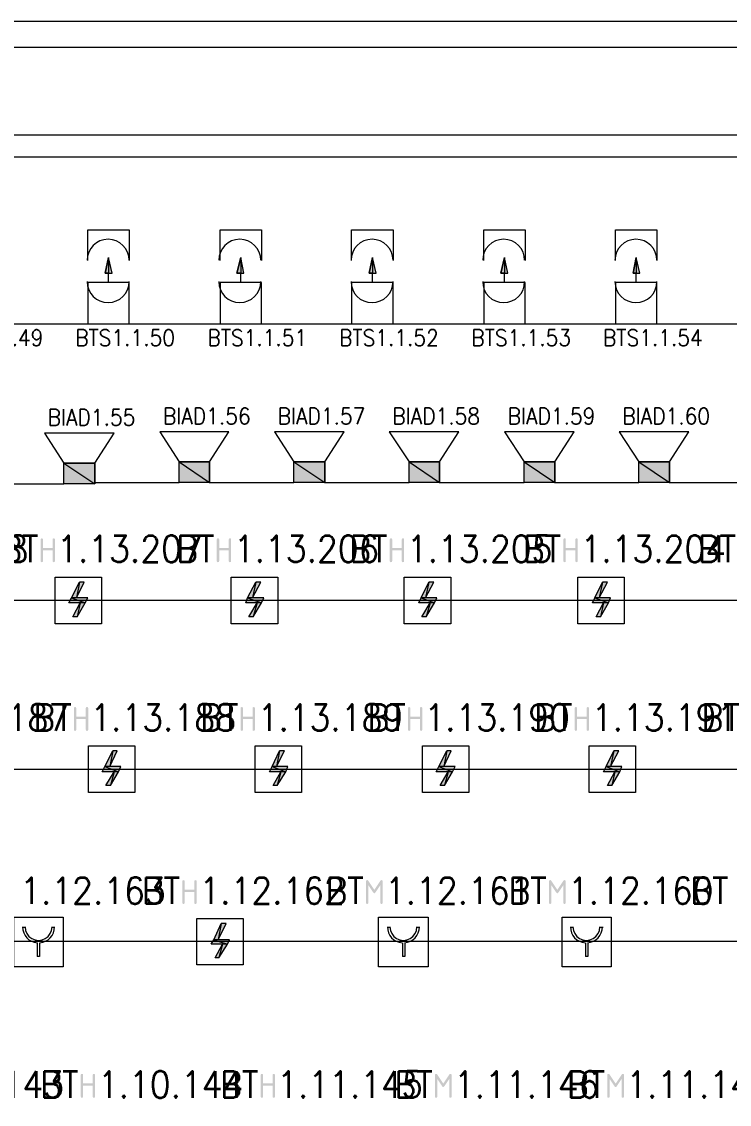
# Model space of a CAD drawing. Header units: millimetres. Extents: x 0 to 420, y 0 to 297.
# Drawn here: x 244.8 to 292.5, y 223.8 to 296.9 of the extents above; entities that cross this region are included whole.
import ezdxf

# ---------------------------------------------------------------- set-up
doc = ezdxf.new("R2010")
doc.units = ezdxf.units.MM
doc.styles.get("Standard").update_dxf_attribs({"font": 'STANDARD'})

msp = doc.modelspace()

# ---------------------------------------------------------------- hatches: boundary and pattern name
h = msp.add_hatch(color=6)
h.paths.add_polyline_path([(250.401667, 279.950332), (250.613334, 281.008666), (250.613334, 279.950332)], flags=0)
h.paths.add_polyline_path([(250.613334, 281.008666), (250.613334, 279.950332), (250.867334, 279.950332)], flags=0)
h = msp.add_hatch(color=6)
h.paths.add_polyline_path([(259.291667, 279.950332), (259.545667, 281.008666), (259.545667, 279.950332)], flags=0)
h.paths.add_polyline_path([(259.545667, 281.008666), (259.545667, 279.950332), (259.757334, 279.950332)], flags=0)
h = msp.add_hatch(color=6)
h.paths.add_polyline_path([(268.224001, 279.950332), (268.435667, 281.008666), (268.435667, 279.950332)], flags=0)
h.paths.add_polyline_path([(268.435667, 281.008666), (268.435667, 279.950332), (268.689667, 279.950332)], flags=0)
h = msp.add_hatch(color=6)
h.paths.add_polyline_path([(277.114001, 279.950332), (277.368001, 281.008666), (277.368001, 279.950332)], flags=0)
h.paths.add_polyline_path([(277.368001, 281.008666), (277.368001, 279.950332), (277.579667, 279.950332)], flags=0)
h = msp.add_hatch(color=6)
h.paths.add_polyline_path([(286.046334, 279.950332), (286.258001, 281.008666), (286.258001, 279.950332)], flags=0)
h.paths.add_polyline_path([(286.258001, 281.008666), (286.258001, 279.950332), (286.512001, 279.950332)], flags=0)
h = msp.add_hatch(color=82)
h.paths.add_polyline_path([(249.682001, 267.123332), (247.607667, 267.123332), (249.682001, 265.726332)], flags=0)
h.paths.add_polyline_path([(247.607667, 267.123332), (249.682001, 265.726332), (247.607667, 265.726332)], flags=0)
h = msp.add_hatch(color=82)
h.paths.add_polyline_path([(257.429001, 267.207999), (255.397001, 267.207999), (257.429001, 265.810999)], flags=0)
h.paths.add_polyline_path([(255.397001, 267.207999), (257.429001, 265.810999), (255.397001, 265.810999)], flags=0)
h = msp.add_hatch(color=82)
h.paths.add_polyline_path([(265.218334, 267.207999), (263.144001, 267.207999), (265.218334, 265.810999)], flags=0)
h.paths.add_polyline_path([(263.144001, 267.207999), (265.218334, 265.810999), (263.144001, 265.810999)], flags=0)
h = msp.add_hatch(color=82)
h.paths.add_polyline_path([(272.965334, 267.207999), (270.933334, 267.207999), (272.965334, 265.810999)], flags=0)
h.paths.add_polyline_path([(270.933334, 267.207999), (272.965334, 265.810999), (270.933334, 265.810999)], flags=0)
h = msp.add_hatch(color=82)
h.paths.add_polyline_path([(280.754667, 267.207999), (278.680334, 267.207999), (280.754667, 265.810999)], flags=0)
h.paths.add_polyline_path([(278.680334, 267.207999), (280.754667, 265.810999), (278.680334, 265.810999)], flags=0)
h = msp.add_hatch(color=82)
h.paths.add_polyline_path([(288.501667, 267.207999), (286.427334, 267.207999), (288.501667, 265.810999)], flags=0)
h.paths.add_polyline_path([(286.427334, 267.207999), (288.501667, 265.810999), (286.427334, 265.810999)], flags=0)
for points in [[(246.033506, 260.515143), (246.033506, 261.968147), (246.053487, 262.028918), (246.113983, 262.049175), (246.174755, 262.028918), (246.195012, 261.968147), (246.195012, 261.403151), (246.840485, 261.403151), (246.840485, 261.968147), (246.860742, 262.028918), (246.921513, 262.049175), (246.981803, 262.028918), (247.001991, 261.968147), (247.001991, 260.515143), (246.981803, 260.454647), (246.921513, 260.434666), (246.860742, 260.454647), (246.840485, 260.515143), (246.840485, 261.241645), (246.195012, 261.241645), (246.195012, 260.515143), (246.174755, 260.454647), (246.113983, 260.434666), (246.053487, 260.454647)], [(257.929172, 260.515143), (257.929172, 261.968147), (257.949154, 262.028918), (258.00965, 262.049175), (258.070421, 262.028918), (258.090678, 261.968147), (258.090678, 261.403151), (258.736151, 261.403151), (258.736151, 261.968147), (258.756409, 262.028918), (258.81718, 262.049175), (258.877469, 262.028918), (258.897657, 261.968147), (258.897657, 260.515143), (258.877469, 260.454647), (258.81718, 260.434666), (258.756409, 260.454647), (258.736151, 260.515143), (258.736151, 261.241645), (258.090678, 261.241645), (258.090678, 260.515143), (258.070421, 260.454647), (258.00965, 260.434666), (257.949154, 260.454647)], [(269.613172, 260.515143), (269.613172, 261.968147), (269.633154, 262.028918), (269.69365, 262.049175), (269.754421, 262.028918), (269.774678, 261.968147), (269.774678, 261.403151), (270.420151, 261.403151), (270.420151, 261.968147), (270.440408, 262.028918), (270.50118, 262.049175), (270.561469, 262.028918), (270.581657, 261.968147), (270.581657, 260.515143), (270.561469, 260.454647), (270.50118, 260.434666), (270.440408, 260.454647), (270.420151, 260.515143), (270.420151, 261.241645), (269.774678, 261.241645), (269.774678, 260.515143), (269.754421, 260.454647), (269.69365, 260.434666), (269.633154, 260.454647)], [(281.339505, 260.515143), (281.339505, 261.968147), (281.359487, 262.028918), (281.419983, 262.049175), (281.480754, 262.028918), (281.501012, 261.968147), (281.501012, 261.403151), (282.146485, 261.403151), (282.146485, 261.968147), (282.166742, 262.028918), (282.227513, 262.049175), (282.287802, 262.028918), (282.307991, 261.968147), (282.307991, 260.515143), (282.287802, 260.454647), (282.227513, 260.434666), (282.166742, 260.454647), (282.146485, 260.515143), (282.146485, 261.241645), (281.501012, 261.241645), (281.501012, 260.515143), (281.480754, 260.454647), (281.419983, 260.434666), (281.359487, 260.454647)], [(248.277172, 249.127476), (248.277172, 250.58048), (248.297154, 250.641251), (248.35765, 250.661509), (248.418421, 250.641251), (248.438678, 250.58048), (248.438678, 250.015484), (249.084151, 250.015484), (249.084151, 250.58048), (249.104409, 250.641251), (249.16518, 250.661509), (249.225469, 250.641251), (249.245658, 250.58048), (249.245658, 249.127476), (249.225469, 249.066981), (249.16518, 249.046999), (249.104409, 249.066981), (249.084151, 249.127476), (249.084151, 249.853978), (248.438678, 249.853978), (248.438678, 249.127476), (248.418421, 249.066981), (248.35765, 249.046999), (248.297154, 249.066981)], [(259.537839, 249.127476), (259.537839, 250.58048), (259.55782, 250.641251), (259.618316, 250.661509), (259.679088, 250.641251), (259.699345, 250.58048), (259.699345, 250.015484), (260.344818, 250.015484), (260.344818, 250.58048), (260.365075, 250.641251), (260.425847, 250.661509), (260.486136, 250.641251), (260.506324, 250.58048), (260.506324, 249.127476), (260.486136, 249.066981), (260.425847, 249.046999), (260.365075, 249.066981), (260.344818, 249.127476), (260.344818, 249.853978), (259.699345, 249.853978), (259.699345, 249.127476), (259.679088, 249.066981), (259.618316, 249.046999), (259.55782, 249.066981)], [(270.840839, 249.127476), (270.840839, 250.58048), (270.86082, 250.641251), (270.921316, 250.661509), (270.982088, 250.641251), (271.002345, 250.58048), (271.002345, 250.015484), (271.647818, 250.015484), (271.647818, 250.58048), (271.668075, 250.641251), (271.728847, 250.661509), (271.789136, 250.641251), (271.809324, 250.58048), (271.809324, 249.127476), (271.789136, 249.066981), (271.728847, 249.046999), (271.668075, 249.066981), (271.647818, 249.127476), (271.647818, 249.853978), (271.002345, 249.853978), (271.002345, 249.127476), (270.982088, 249.066981), (270.921316, 249.046999), (270.86082, 249.066981)], [(282.101505, 249.127476), (282.101505, 250.58048), (282.121487, 250.641251), (282.181983, 250.661509), (282.242754, 250.641251), (282.263012, 250.58048), (282.263012, 250.015484), (282.908485, 250.015484), (282.908485, 250.58048), (282.928742, 250.641251), (282.989513, 250.661509), (283.049802, 250.641251), (283.069991, 250.58048), (283.069991, 249.127476), (283.049802, 249.066981), (282.989513, 249.046999), (282.928742, 249.066981), (282.908485, 249.127476), (282.908485, 249.853978), (282.263012, 249.853978), (282.263012, 249.127476), (282.242754, 249.066981), (282.181983, 249.046999), (282.121487, 249.066981)], [(255.600839, 237.443476), (255.600839, 238.89648), (255.62082, 238.957251), (255.681316, 238.977509), (255.742088, 238.957251), (255.762345, 238.89648), (255.762345, 238.331484), (256.407818, 238.331484), (256.407818, 238.89648), (256.428075, 238.957251), (256.488847, 238.977509), (256.549136, 238.957251), (256.569324, 238.89648), (256.569324, 237.443476), (256.549136, 237.382981), (256.488847, 237.362999), (256.428075, 237.382981), (256.407818, 237.443476), (256.407818, 238.169978), (255.762345, 238.169978), (255.762345, 237.443476), (255.742088, 237.382981), (255.681316, 237.362999), (255.62082, 237.382981)], [(269.054019, 238.977509), (269.114309, 238.957251), (269.134497, 238.89648), (269.134497, 237.443476), (269.114309, 237.382981), (269.054019, 237.362999), (268.993248, 237.382981), (268.972991, 237.443476), (268.972991, 238.631345), (268.643915, 238.138559), (268.608775, 238.101628), (268.569501, 238.089501), (268.528987, 238.101628), (268.493433, 238.138559), (268.166012, 238.631345), (268.166012, 237.443476), (268.145754, 237.382981), (268.084983, 237.362999), (268.024487, 237.382981), (268.004506, 237.443476), (268.004506, 238.89648), (268.024487, 238.957251), (268.084983, 238.977509), (268.12467, 238.967311), (268.15609, 238.93727), (268.569501, 238.317153), (268.985117, 238.94168), (269.013781, 238.968482)], [(281.415353, 238.977509), (281.475642, 238.957251), (281.49583, 238.89648), (281.49583, 237.443476), (281.475642, 237.382981), (281.415353, 237.362999), (281.354581, 237.382981), (281.334324, 237.443476), (281.334324, 238.631345), (281.005249, 238.138559), (280.970109, 238.101628), (280.930834, 238.089501), (280.89032, 238.101628), (280.854767, 238.138559), (280.527345, 238.631345), (280.527345, 237.443476), (280.507088, 237.382981), (280.446316, 237.362999), (280.38582, 237.382981), (280.365839, 237.443476), (280.365839, 238.89648), (280.38582, 238.957251), (280.446316, 238.977509), (280.486004, 238.967311), (280.517423, 238.93727), (280.930834, 238.317153), (281.346451, 238.94168), (281.375114, 238.968482)], [(248.742839, 224.362477), (248.742839, 225.81548), (248.76282, 225.876251), (248.823316, 225.896509), (248.884088, 225.876251), (248.904345, 225.81548), (248.904345, 225.250484), (249.549818, 225.250484), (249.549818, 225.81548), (249.570075, 225.876251), (249.630847, 225.896509), (249.691136, 225.876251), (249.711324, 225.81548), (249.711324, 224.362477), (249.691136, 224.301981), (249.630847, 224.281999), (249.570075, 224.301981), (249.549818, 224.362477), (249.549818, 225.088978), (248.904345, 225.088978), (248.904345, 224.362477), (248.884088, 224.301981), (248.823316, 224.281999), (248.76282, 224.301981)], [(260.892506, 224.362477), (260.892506, 225.81548), (260.912487, 225.876251), (260.972983, 225.896509), (261.033754, 225.876251), (261.054012, 225.81548), (261.054012, 225.250484), (261.699485, 225.250484), (261.699485, 225.81548), (261.719742, 225.876251), (261.780513, 225.896509), (261.840803, 225.876251), (261.860991, 225.81548), (261.860991, 224.362477), (261.840803, 224.301981), (261.780513, 224.281999), (261.719742, 224.301981), (261.699485, 224.362477), (261.699485, 225.088978), (261.054012, 225.088978), (261.054012, 224.362477), (261.033754, 224.301981), (260.972983, 224.281999), (260.912487, 224.301981)], [(273.710686, 225.896509), (273.770975, 225.876251), (273.791163, 225.81548), (273.791163, 224.362477), (273.770975, 224.301981), (273.710686, 224.281999), (273.649915, 224.301981), (273.629657, 224.362477), (273.629657, 225.550345), (273.300582, 225.057559), (273.265442, 225.020628), (273.226168, 225.008501), (273.185653, 225.020628), (273.1501, 225.057559), (272.822678, 225.550345), (272.822678, 224.362477), (272.802421, 224.301981), (272.74165, 224.281999), (272.681154, 224.301981), (272.661172, 224.362477), (272.661172, 225.81548), (272.681154, 225.876251), (272.74165, 225.896509), (272.781337, 225.886311), (272.812756, 225.85627), (273.226168, 225.236153), (273.641784, 225.86068), (273.670447, 225.887483)], [(285.352353, 225.896509), (285.412642, 225.876251), (285.43283, 225.81548), (285.43283, 224.362477), (285.412642, 224.301981), (285.352353, 224.281999), (285.291581, 224.301981), (285.271324, 224.362477), (285.271324, 225.550345), (284.942249, 225.057559), (284.907109, 225.020628), (284.867834, 225.008501), (284.82732, 225.020628), (284.791767, 225.057559), (284.464345, 225.550345), (284.464345, 224.362477), (284.444088, 224.301981), (284.383316, 224.281999), (284.32282, 224.301981), (284.302839, 224.362477), (284.302839, 225.81548), (284.32282, 225.876251), (284.383316, 225.896509), (284.423004, 225.886311), (284.454423, 225.85627), (284.867834, 225.236153), (285.283451, 225.86068), (285.312114, 225.887483)]]:
    msp.add_hatch(color=7).paths.add_polyline_path(points, flags=0)
h = msp.add_hatch(color=1)
h.paths.add_polyline_path([(248.962334, 259.079999), (248.666001, 259.079999), (248.454334, 258.021666)], flags=0)
h.paths.add_polyline_path([(248.666001, 259.079999), (248.454334, 258.021666), (248.115667, 258.021666)], flags=0)
h = msp.add_hatch(color=1)
h.paths.add_polyline_path([(260.900334, 259.079999), (260.561667, 259.079999), (260.350001, 258.021666)], flags=0)
h.paths.add_polyline_path([(260.561667, 259.079999), (260.350001, 258.021666), (260.011334, 258.021666)], flags=0)
h = msp.add_hatch(color=1)
h.paths.add_polyline_path([(272.584334, 259.079999), (272.245667, 259.079999), (272.034001, 258.021666)], flags=0)
h.paths.add_polyline_path([(272.245667, 259.079999), (272.034001, 258.021666), (271.737667, 258.021666)], flags=0)
h = msp.add_hatch(color=1)
h.paths.add_polyline_path([(284.310667, 259.079999), (283.972001, 259.079999), (283.760334, 258.021666)], flags=0)
h.paths.add_polyline_path([(283.972001, 259.079999), (283.760334, 258.021666), (283.464001, 258.021666)], flags=0)
h = msp.add_hatch(color=5)
h.paths.add_polyline_path([(284.310667, 259.079999), (283.972001, 259.079999), (283.760334, 258.021666)], flags=0)
h.paths.add_polyline_path([(283.972001, 259.079999), (283.760334, 258.021666), (283.464001, 258.021666)], flags=0)
h = msp.add_hatch(color=1)
h.paths.add_polyline_path([(249.216334, 258.021666), (248.115667, 258.021666), (249.047001, 257.682999)], flags=0)
h.paths.add_polyline_path([(248.115667, 258.021666), (249.047001, 257.682999), (247.946334, 257.682999)], flags=0)
h = msp.add_hatch(color=1)
h.paths.add_polyline_path([(261.112001, 258.021666), (260.011334, 258.021666), (260.942667, 257.682999)], flags=0)
h.paths.add_polyline_path([(260.011334, 258.021666), (260.942667, 257.682999), (259.884334, 257.682999)], flags=0)
h = msp.add_hatch(color=1)
h.paths.add_polyline_path([(272.796001, 258.021666), (271.737667, 258.021666), (272.626667, 257.682999)], flags=0)
h.paths.add_polyline_path([(271.737667, 258.021666), (272.626667, 257.682999), (271.568334, 257.682999)], flags=0)
h = msp.add_hatch(color=1)
h.paths.add_polyline_path([(284.522334, 258.021666), (283.464001, 258.021666), (284.395334, 257.682999)], flags=0)
h.paths.add_polyline_path([(283.464001, 258.021666), (284.395334, 257.682999), (283.294667, 257.682999)], flags=0)
h = msp.add_hatch(color=5)
h.paths.add_polyline_path([(284.522334, 258.021666), (283.464001, 258.021666), (284.395334, 257.682999)], flags=0)
h.paths.add_polyline_path([(283.464001, 258.021666), (284.395334, 257.682999), (283.294667, 257.682999)], flags=0)
h = msp.add_hatch(color=1)
h.paths.add_polyline_path([(249.047001, 257.682999), (248.708334, 257.682999), (248.496667, 256.751666)], flags=0)
h.paths.add_polyline_path([(248.708334, 257.682999), (248.496667, 256.751666), (248.200334, 256.751666)], flags=0)
h = msp.add_hatch(color=1)
h.paths.add_polyline_path([(260.942667, 257.682999), (260.646334, 257.682999), (260.392334, 256.751666)], flags=0)
h.paths.add_polyline_path([(260.646334, 257.682999), (260.392334, 256.751666), (260.096001, 256.751666)], flags=0)
h = msp.add_hatch(color=1)
h.paths.add_polyline_path([(272.626667, 257.682999), (272.330334, 257.682999), (272.076334, 256.751666)], flags=0)
h.paths.add_polyline_path([(272.330334, 257.682999), (272.076334, 256.751666), (271.780001, 256.751666)], flags=0)
h = msp.add_hatch(color=1)
h.paths.add_polyline_path([(284.395334, 257.682999), (284.056667, 257.682999), (283.845001, 256.751666)], flags=0)
h.paths.add_polyline_path([(284.056667, 257.682999), (283.845001, 256.751666), (283.548667, 256.751666)], flags=0)
h = msp.add_hatch(color=5)
h.paths.add_polyline_path([(284.395334, 257.682999), (284.056667, 257.682999), (283.845001, 256.751666)], flags=0)
h.paths.add_polyline_path([(284.056667, 257.682999), (283.845001, 256.751666), (283.548667, 256.751666)], flags=0)
h = msp.add_hatch(color=1)
h.paths.add_polyline_path([(251.206001, 247.692332), (250.909667, 247.692332), (250.698001, 246.633999)], flags=0)
h.paths.add_polyline_path([(250.909667, 247.692332), (250.698001, 246.633999), (250.359334, 246.633999)], flags=0)
h = msp.add_hatch(color=1)
h.paths.add_polyline_path([(262.509001, 247.692332), (262.170334, 247.692332), (261.958667, 246.633999)], flags=0)
h.paths.add_polyline_path([(262.170334, 247.692332), (261.958667, 246.633999), (261.662334, 246.633999)], flags=0)
h = msp.add_hatch(color=1)
h.paths.add_polyline_path([(273.769667, 247.692332), (273.473334, 247.692332), (273.261667, 246.633999)], flags=0)
h.paths.add_polyline_path([(273.473334, 247.692332), (273.261667, 246.633999), (272.923001, 246.633999)], flags=0)
h = msp.add_hatch(color=1)
h.paths.add_polyline_path([(285.072667, 247.692332), (284.734001, 247.692332), (284.522334, 246.633999)], flags=0)
h.paths.add_polyline_path([(284.734001, 247.692332), (284.522334, 246.633999), (284.226001, 246.633999)], flags=0)
h = msp.add_hatch(color=1)
h.paths.add_polyline_path([(251.460001, 246.633999), (250.359334, 246.633999), (251.290667, 246.295332)], flags=0)
h.paths.add_polyline_path([(250.359334, 246.633999), (251.290667, 246.295332), (250.190001, 246.295332)], flags=0)
h = msp.add_hatch(color=1)
h.paths.add_polyline_path([(262.720667, 246.633999), (261.662334, 246.633999), (262.593667, 246.295332)], flags=0)
h.paths.add_polyline_path([(261.662334, 246.633999), (262.593667, 246.295332), (261.493001, 246.295332)], flags=0)
h = msp.add_hatch(color=1)
h.paths.add_polyline_path([(274.023667, 246.633999), (272.923001, 246.633999), (273.854334, 246.295332)], flags=0)
h.paths.add_polyline_path([(272.923001, 246.633999), (273.854334, 246.295332), (272.753667, 246.295332)], flags=0)
h = msp.add_hatch(color=1)
h.paths.add_polyline_path([(285.284334, 246.633999), (284.226001, 246.633999), (285.157334, 246.295332)], flags=0)
h.paths.add_polyline_path([(284.226001, 246.633999), (285.157334, 246.295332), (284.056667, 246.295332)], flags=0)
h = msp.add_hatch(color=1)
h.paths.add_polyline_path([(251.290667, 246.295332), (250.994334, 246.295332), (250.740334, 245.363999)], flags=0)
h.paths.add_polyline_path([(250.994334, 246.295332), (250.740334, 245.363999), (250.444001, 245.363999)], flags=0)
h = msp.add_hatch(color=1)
h.paths.add_polyline_path([(262.593667, 246.295332), (262.255001, 246.295332), (262.001001, 245.363999)], flags=0)
h.paths.add_polyline_path([(262.255001, 246.295332), (262.001001, 245.363999), (261.747001, 245.363999)], flags=0)
h = msp.add_hatch(color=1)
h.paths.add_polyline_path([(273.854334, 246.295332), (273.558001, 246.295332), (273.304001, 245.363999)], flags=0)
h.paths.add_polyline_path([(273.558001, 246.295332), (273.304001, 245.363999), (273.007667, 245.363999)], flags=0)
h = msp.add_hatch(color=1)
h.paths.add_polyline_path([(285.157334, 246.295332), (284.818667, 246.295332), (284.607001, 245.363999)], flags=0)
h.paths.add_polyline_path([(284.818667, 246.295332), (284.607001, 245.363999), (284.310667, 245.363999)], flags=0)
h = msp.add_hatch(color=1)
h.paths.add_polyline_path([(258.572001, 236.050666), (258.233334, 236.050666), (258.021667, 234.949999)], flags=0)
h.paths.add_polyline_path([(258.233334, 236.050666), (258.021667, 234.949999), (257.725334, 234.949999)], flags=0)
h = msp.add_hatch(color=1)
h.paths.add_polyline_path([(258.783667, 234.949999), (257.725334, 234.949999), (258.656667, 234.653666)], flags=0)
h.paths.add_polyline_path([(257.725334, 234.949999), (258.656667, 234.653666), (257.556001, 234.653666)], flags=0)
h = msp.add_hatch(color=1)
h.paths.add_polyline_path([(258.656667, 234.653666), (258.318001, 234.653666), (258.064001, 233.722332)], flags=0)
h.paths.add_polyline_path([(258.318001, 234.653666), (258.064001, 233.722332), (257.810001, 233.722332)], flags=0)

# ---------------------------------------------------------------- linework, layer by layer
at = {"color": 7, "lineweight": 0}
for points in [[(0.211668, 0), (420.073667, 0), (420.073667, 296.925999), (0.211668, 296.925999)], [(7.239002, 1.735667), (418.338, 1.735667), (418.338, 295.190332), (7.239002, 295.190332)], [(25.696335, 193.928999), (368.850334, 193.928999), (368.850334, 289.263666), (25.696335, 289.263666)]]:
    msp.add_lwpolyline(points, close=True, dxfattribs=at)
at = {"color": 6, "lineweight": 0}
for points in [[(88.815335, 99.737333), (88.815335, 138.726333), (75.649668, 138.726333), (75.649668, 276.521332), (88.815335, 276.521332), (345.059, 276.521332), (345.059, 287.781999), (59.901668, 287.781999), (59.901668, 130.005666), (68.410668, 130.005666), (68.410668, 126.872999)], [(249.216334, 280.796999), (249.216334, 282.871332), (252.010334, 282.871332), (252.010334, 280.796999)], [(258.148667, 280.796999), (258.148667, 282.871332), (260.942667, 282.871332), (260.942667, 280.796999)], [(267.038667, 280.796999), (267.038667, 282.871332), (269.832667, 282.871332), (269.832667, 280.796999)], [(275.971001, 280.796999), (275.971001, 282.871332), (278.765001, 282.871332), (278.765001, 280.796999)], [(284.861001, 280.796999), (284.861001, 282.871332), (287.655001, 282.871332), (287.655001, 280.796999)], [(252.010334, 280.81858), (251.981455, 281.104329), (251.898777, 281.370466), (251.768001, 281.611291), (251.594827, 281.821108), (251.384956, 281.994218), (251.144089, 282.124922), (250.877926, 282.207524), (250.592167, 282.236324), (250.306409, 282.207524), (250.040246, 282.124922), (249.799379, 281.994218), (249.589508, 281.821108), (249.416334, 281.611291), (249.285558, 281.370466), (249.20288, 281.104329), (249.174001, 280.81858)], [(260.900334, 280.81858), (260.871455, 281.104329), (260.788777, 281.370466), (260.658001, 281.611291), (260.484827, 281.821108), (260.274956, 281.994218), (260.034089, 282.124922), (259.767926, 282.207524), (259.482167, 282.236324), (259.196409, 282.207524), (258.930246, 282.124922), (258.689378, 281.994218), (258.479508, 281.821108), (258.306334, 281.611291), (258.175558, 281.370466), (258.09288, 281.104329), (258.064001, 280.81858)], [(269.832667, 280.81858), (269.803788, 281.104329), (269.72111, 281.370466), (269.590334, 281.611291), (269.41716, 281.821108), (269.207289, 281.994218), (268.966422, 282.124922), (268.700259, 282.207524), (268.414501, 282.236324), (268.128742, 282.207524), (267.862579, 282.124922), (267.621712, 281.994218), (267.411841, 281.821108), (267.238667, 281.611291), (267.107891, 281.370466), (267.025213, 281.104329), (266.996334, 280.81858)], [(278.722667, 280.81858), (278.693788, 281.104329), (278.61111, 281.370466), (278.480334, 281.611291), (278.30716, 281.821108), (278.097289, 281.994218), (277.856422, 282.124922), (277.590259, 282.207524), (277.304501, 282.236324), (277.018742, 282.207524), (276.752579, 282.124922), (276.511712, 281.994218), (276.301841, 281.821108), (276.128667, 281.611291), (275.997891, 281.370466), (275.915213, 281.104329), (275.886334, 280.81858)], [(287.655001, 280.81858), (287.626122, 281.104329), (287.543444, 281.370466), (287.412667, 281.611291), (287.239494, 281.821108), (287.029623, 281.994218), (286.788755, 282.124922), (286.522592, 282.207524), (286.236834, 282.236324), (285.951076, 282.207524), (285.684912, 282.124922), (285.444045, 281.994218), (285.234174, 281.821108), (285.061, 281.611291), (284.930224, 281.370466), (284.847546, 281.104329), (284.818667, 280.81858)], [(250.613334, 279.315332), (250.613334, 279.950332), (250.867334, 279.950332), (250.613334, 281.008666), (250.401667, 279.950332), (250.613334, 279.950332)], [(259.545667, 279.315332), (259.545667, 279.950332), (259.757334, 279.950332), (259.545667, 281.008666), (259.291667, 279.950332), (259.545667, 279.950332)], [(268.435667, 279.315332), (268.435667, 279.950332), (268.689667, 279.950332), (268.435667, 281.008666), (268.224001, 279.950332), (268.435667, 279.950332)], [(277.368001, 279.315332), (277.368001, 279.950332), (277.579667, 279.950332), (277.368001, 281.008666), (277.114001, 279.950332), (277.368001, 279.950332)], [(286.258001, 279.315332), (286.258001, 279.950332), (286.512001, 279.950332), (286.258001, 281.008666), (286.046334, 279.950332), (286.258001, 279.950332)], [(249.174001, 279.378832), (249.202814, 279.093029), (249.28545, 278.826827), (249.416207, 278.585932), (249.589381, 278.376046), (249.799267, 278.202872), (250.040163, 278.072115), (250.306364, 277.989479), (250.592167, 277.960666), (250.877971, 277.989479), (251.144172, 278.072115), (251.385068, 278.202872), (251.594954, 278.376046), (251.768127, 278.585932), (251.898884, 278.826827), (251.981521, 279.093029), (252.010334, 279.378832)], [(258.064001, 279.378832), (258.092814, 279.093029), (258.17545, 278.826827), (258.306207, 278.585932), (258.479381, 278.376046), (258.689267, 278.202872), (258.930162, 278.072115), (259.196364, 277.989479), (259.482167, 277.960666), (259.767971, 277.989479), (260.034172, 278.072115), (260.275068, 278.202872), (260.484954, 278.376046), (260.658127, 278.585932), (260.788884, 278.826827), (260.871521, 279.093029), (260.900334, 279.378832)], [(266.996334, 279.378832), (267.025147, 279.093029), (267.107784, 278.826827), (267.238541, 278.585932), (267.411714, 278.376046), (267.6216, 278.202872), (267.862496, 278.072115), (268.128697, 277.989479), (268.414501, 277.960666), (268.700304, 277.989479), (268.966505, 278.072115), (269.207401, 278.202872), (269.417287, 278.376046), (269.590461, 278.585932), (269.721217, 278.826827), (269.803854, 279.093029), (269.832667, 279.378832)], [(275.886334, 279.378832), (275.915147, 279.093029), (275.997784, 278.826827), (276.128541, 278.585932), (276.301714, 278.376046), (276.5116, 278.202872), (276.752496, 278.072115), (277.018697, 277.989479), (277.304501, 277.960666), (277.590304, 277.989479), (277.856505, 278.072115), (278.097401, 278.202872), (278.307287, 278.376046), (278.480461, 278.585932), (278.611217, 278.826827), (278.693854, 279.093029), (278.722667, 279.378832)], [(284.818667, 279.378832), (284.84748, 279.093029), (284.930117, 278.826827), (285.060874, 278.585932), (285.234047, 278.376046), (285.443933, 278.202872), (285.684829, 278.072115), (285.95103, 277.989479), (286.236834, 277.960666), (286.522637, 277.989479), (286.788839, 278.072115), (287.029734, 278.202872), (287.239621, 278.376046), (287.412794, 278.585932), (287.543551, 278.826827), (287.626187, 279.093029), (287.655001, 279.378832)]]:
    msp.add_lwpolyline(points, dxfattribs=at)
for points in [[(250.401667, 279.950332), (250.613334, 281.008666), (250.613334, 279.950332)], [(250.613334, 281.008666), (250.613334, 279.950332), (250.867334, 279.950332)], [(259.291667, 279.950332), (259.545667, 281.008666), (259.545667, 279.950332)], [(259.545667, 281.008666), (259.545667, 279.950332), (259.757334, 279.950332)], [(268.224001, 279.950332), (268.435667, 281.008666), (268.435667, 279.950332)], [(268.435667, 281.008666), (268.435667, 279.950332), (268.689667, 279.950332)], [(277.114001, 279.950332), (277.368001, 281.008666), (277.368001, 279.950332)], [(277.368001, 281.008666), (277.368001, 279.950332), (277.579667, 279.950332)], [(286.046334, 279.950332), (286.258001, 281.008666), (286.258001, 279.950332)], [(286.258001, 281.008666), (286.258001, 279.950332), (286.512001, 279.950332)], [(252.010334, 276.521332), (252.010334, 279.315332), (249.216334, 279.315332), (249.216334, 276.521332)], [(260.942667, 276.521332), (260.942667, 279.315332), (258.148667, 279.315332), (258.148667, 276.521332)], [(269.832667, 276.521332), (269.832667, 279.315332), (267.038667, 279.315332), (267.038667, 276.521332)], [(278.765001, 276.521332), (278.765001, 279.315332), (275.971001, 279.315332), (275.971001, 276.521332)], [(287.655001, 276.521332), (287.655001, 279.315332), (284.861001, 279.315332), (284.861001, 276.521332)]]:
    msp.add_lwpolyline(points, close=True, dxfattribs=at)
at = {"color": 82, "lineweight": 0}
for points in [[(249.682001, 267.123332), (249.682001, 265.726332), (247.607667, 265.726332), (247.607667, 267.123332), (249.682001, 267.123332), (250.994334, 269.155332), (246.295334, 269.155332), (247.607667, 267.123332)], [(257.429001, 267.207999), (257.429001, 265.810999), (255.397001, 265.810999), (255.397001, 267.207999), (257.429001, 267.207999), (258.741334, 269.239999), (254.084667, 269.239999), (255.397001, 267.207999)], [(265.218334, 267.207999), (265.218334, 265.810999), (263.144001, 265.810999), (263.144001, 267.207999), (265.218334, 267.207999), (266.530667, 269.239999), (261.831667, 269.239999), (263.144001, 267.207999)], [(272.965334, 267.207999), (272.965334, 265.810999), (270.933334, 265.810999), (270.933334, 267.207999), (272.965334, 267.207999), (274.277667, 269.239999), (269.578667, 269.239999), (270.933334, 267.207999)], [(280.754667, 267.207999), (280.754667, 265.810999), (278.680334, 265.810999), (278.680334, 267.207999), (280.754667, 267.207999), (282.067001, 269.239999), (277.368001, 269.239999), (278.680334, 267.207999)], [(288.501667, 267.207999), (288.501667, 265.810999), (286.427334, 265.810999), (286.427334, 267.207999), (288.501667, 267.207999), (289.814001, 269.239999), (285.115001, 269.239999), (286.427334, 267.207999)]]:
    msp.add_lwpolyline(points, dxfattribs=at)
for points in [[(249.682001, 267.123332), (247.607667, 267.123332), (249.682001, 265.726332)], [(247.607667, 267.123332), (249.682001, 265.726332), (247.607667, 265.726332)], [(257.429001, 267.207999), (255.397001, 267.207999), (257.429001, 265.810999)], [(255.397001, 267.207999), (257.429001, 265.810999), (255.397001, 265.810999)], [(265.218334, 267.207999), (263.144001, 267.207999), (265.218334, 265.810999)], [(263.144001, 267.207999), (265.218334, 265.810999), (263.144001, 265.810999)], [(272.965334, 267.207999), (270.933334, 267.207999), (272.965334, 265.810999)], [(270.933334, 267.207999), (272.965334, 265.810999), (270.933334, 265.810999)], [(280.754667, 267.207999), (278.680334, 267.207999), (280.754667, 265.810999)], [(278.680334, 267.207999), (280.754667, 265.810999), (278.680334, 265.810999)], [(288.501667, 267.207999), (286.427334, 267.207999), (288.501667, 265.810999)], [(286.427334, 267.207999), (288.501667, 265.810999), (286.427334, 265.810999)]]:
    msp.add_lwpolyline(points, close=True, dxfattribs=at)
at = {"color": 5, "lineweight": 0}
for points in [[(241.935001, 265.726332), (247.607667, 265.726332)], [(249.682001, 265.810999), (255.397001, 265.810999)], [(257.429001, 265.810999), (263.144001, 265.810999)], [(265.218334, 265.810999), (270.933334, 265.810999)], [(272.965334, 265.810999), (278.680334, 265.810999)], [(280.754667, 265.810999), (286.427334, 265.810999)], [(288.501667, 265.810999), (294.216667, 265.810999)]]:
    msp.add_lwpolyline(points, dxfattribs=at)
at = {"color": 7, "lineweight": 0}
for points in [[(247.015001, 259.418666), (250.147667, 259.418666)], [(258.910667, 259.418666), (262.043334, 259.418666)], [(270.594667, 259.418666), (273.727334, 259.418666)], [(282.321001, 259.418666), (285.453667, 259.418666)], [(282.321001, 259.418666), (285.453667, 259.418666)], [(249.258667, 248.030999), (252.391334, 248.030999)], [(260.519334, 248.030999), (263.652001, 248.030999)], [(271.822334, 248.030999), (274.955001, 248.030999)], [(283.083001, 248.030999), (286.215667, 248.030999)], [(244.221001, 236.473999), (247.565334, 236.473999)], [(256.582334, 236.389332), (259.715001, 236.389332)], [(268.859001, 236.473999), (272.203334, 236.473999)], [(281.262667, 236.473999), (284.564667, 236.473999)]]:
    msp.add_lwpolyline(points, dxfattribs=at)
at = {"color": 1, "lineweight": 0}
for points in [[(250.147667, 256.285999), (247.015001, 256.285999), (247.015001, 259.418666), (250.147667, 259.418666)], [(248.666001, 259.079999), (248.454334, 258.021666), (248.115667, 258.021666)], [(248.962334, 259.079999), (248.666001, 259.079999), (248.454334, 258.021666)], [(262.043334, 256.285999), (258.910667, 256.285999), (258.910667, 259.418666), (262.043334, 259.418666)], [(260.561667, 259.079999), (260.350001, 258.021666), (260.011334, 258.021666)], [(260.900334, 259.079999), (260.561667, 259.079999), (260.350001, 258.021666)], [(273.727334, 256.285999), (270.594667, 256.285999), (270.594667, 259.418666), (273.727334, 259.418666)], [(272.245667, 259.079999), (272.034001, 258.021666), (271.737667, 258.021666)], [(272.584334, 259.079999), (272.245667, 259.079999), (272.034001, 258.021666)], [(285.453667, 256.285999), (282.321001, 256.285999), (282.321001, 259.418666), (285.453667, 259.418666)], [(283.972001, 259.079999), (283.760334, 258.021666), (283.464001, 258.021666)], [(284.310667, 259.079999), (283.972001, 259.079999), (283.760334, 258.021666)], [(248.115667, 258.021666), (249.047001, 257.682999), (247.946334, 257.682999)], [(249.216334, 258.021666), (248.115667, 258.021666), (249.047001, 257.682999)], [(260.011334, 258.021666), (260.942667, 257.682999), (259.884334, 257.682999)], [(261.112001, 258.021666), (260.011334, 258.021666), (260.942667, 257.682999)], [(271.737667, 258.021666), (272.626667, 257.682999), (271.568334, 257.682999)], [(272.796001, 258.021666), (271.737667, 258.021666), (272.626667, 257.682999)], [(283.464001, 258.021666), (284.395334, 257.682999), (283.294667, 257.682999)], [(284.522334, 258.021666), (283.464001, 258.021666), (284.395334, 257.682999)], [(248.708334, 257.682999), (248.496667, 256.751666), (248.200334, 256.751666)], [(249.047001, 257.682999), (248.708334, 257.682999), (248.496667, 256.751666)], [(260.646334, 257.682999), (260.392334, 256.751666), (260.096001, 256.751666)], [(260.942667, 257.682999), (260.646334, 257.682999), (260.392334, 256.751666)], [(272.330334, 257.682999), (272.076334, 256.751666), (271.780001, 256.751666)], [(272.626667, 257.682999), (272.330334, 257.682999), (272.076334, 256.751666)], [(284.056667, 257.682999), (283.845001, 256.751666), (283.548667, 256.751666)], [(284.395334, 257.682999), (284.056667, 257.682999), (283.845001, 256.751666)], [(252.391334, 244.898332), (249.258667, 244.898332), (249.258667, 248.030999), (252.391334, 248.030999)], [(263.652001, 244.898332), (260.519334, 244.898332), (260.519334, 248.030999), (263.652001, 248.030999)], [(274.955001, 244.898332), (271.822334, 244.898332), (271.822334, 248.030999), (274.955001, 248.030999)], [(286.215667, 244.898332), (283.083001, 244.898332), (283.083001, 248.030999), (286.215667, 248.030999)], [(250.909667, 247.692332), (250.698001, 246.633999), (250.359334, 246.633999)], [(251.206001, 247.692332), (250.909667, 247.692332), (250.698001, 246.633999)], [(262.170334, 247.692332), (261.958667, 246.633999), (261.662334, 246.633999)], [(262.509001, 247.692332), (262.170334, 247.692332), (261.958667, 246.633999)], [(273.473334, 247.692332), (273.261667, 246.633999), (272.923001, 246.633999)], [(273.769667, 247.692332), (273.473334, 247.692332), (273.261667, 246.633999)], [(284.734001, 247.692332), (284.522334, 246.633999), (284.226001, 246.633999)], [(285.072667, 247.692332), (284.734001, 247.692332), (284.522334, 246.633999)], [(250.359334, 246.633999), (251.290667, 246.295332), (250.190001, 246.295332)], [(251.460001, 246.633999), (250.359334, 246.633999), (251.290667, 246.295332)], [(261.662334, 246.633999), (262.593667, 246.295332), (261.493001, 246.295332)], [(262.720667, 246.633999), (261.662334, 246.633999), (262.593667, 246.295332)], [(272.923001, 246.633999), (273.854334, 246.295332), (272.753667, 246.295332)], [(274.023667, 246.633999), (272.923001, 246.633999), (273.854334, 246.295332)], [(284.226001, 246.633999), (285.157334, 246.295332), (284.056667, 246.295332)], [(285.284334, 246.633999), (284.226001, 246.633999), (285.157334, 246.295332)], [(250.994334, 246.295332), (250.740334, 245.363999), (250.444001, 245.363999)], [(251.290667, 246.295332), (250.994334, 246.295332), (250.740334, 245.363999)], [(262.255001, 246.295332), (262.001001, 245.363999), (261.747001, 245.363999)], [(262.593667, 246.295332), (262.255001, 246.295332), (262.001001, 245.363999)], [(273.558001, 246.295332), (273.304001, 245.363999), (273.007667, 245.363999)], [(273.854334, 246.295332), (273.558001, 246.295332), (273.304001, 245.363999)], [(284.818667, 246.295332), (284.607001, 245.363999), (284.310667, 245.363999)], [(285.157334, 246.295332), (284.818667, 246.295332), (284.607001, 245.363999)], [(247.565334, 236.473999), (247.565334, 233.129666), (244.221001, 233.129666), (244.221001, 236.473999)], [(259.715001, 233.256666), (256.582334, 233.256666), (256.582334, 236.389332), (259.715001, 236.389332)], [(272.203334, 236.473999), (272.203334, 233.129666), (268.859001, 233.129666), (268.859001, 236.473999)], [(284.564667, 236.473999), (284.564667, 233.129666), (281.262667, 233.129666), (281.262667, 236.473999)], [(258.233334, 236.050666), (258.021667, 234.949999), (257.725334, 234.949999)], [(258.572001, 236.050666), (258.233334, 236.050666), (258.021667, 234.949999)], [(257.725334, 234.949999), (258.656667, 234.653666), (257.556001, 234.653666)], [(258.783667, 234.949999), (257.725334, 234.949999), (258.656667, 234.653666)], [(258.318001, 234.653666), (258.064001, 233.722332), (257.810001, 233.722332)], [(258.656667, 234.653666), (258.318001, 234.653666), (258.064001, 233.722332)]]:
    msp.add_lwpolyline(points, close=True, dxfattribs=at)
at = {"color": 5, "lineweight": 0}
for points in [[(285.453667, 256.285999), (282.321001, 256.285999), (282.321001, 259.418666), (285.453667, 259.418666)], [(283.972001, 259.079999), (283.760334, 258.021666), (283.464001, 258.021666)], [(284.310667, 259.079999), (283.972001, 259.079999), (283.760334, 258.021666)], [(283.464001, 258.021666), (284.395334, 257.682999), (283.294667, 257.682999)], [(284.522334, 258.021666), (283.464001, 258.021666), (284.395334, 257.682999)], [(284.056667, 257.682999), (283.845001, 256.751666), (283.548667, 256.751666)], [(284.395334, 257.682999), (284.056667, 257.682999), (283.845001, 256.751666)]]:
    msp.add_lwpolyline(points, close=True, dxfattribs=at)
at = {"color": 1, "lineweight": 0}
for points in [[(357.251, 246.464666), (357.251, 257.852332), (215.307334, 257.852332)], [(100.838001, 234.822999), (100.838001, 246.464666), (357.251, 246.464666)], [(244.813667, 235.821037), (244.832885, 235.614151), (244.889406, 235.420021), (244.979627, 235.242546), (245.099947, 235.085628), (245.246761, 234.953167), (245.416469, 234.849064), (245.605467, 234.777221), (245.810152, 234.741537)], [(244.813667, 235.796666), (244.983001, 235.796666)], [(244.983001, 235.821596), (245.013687, 235.583357), (245.103682, 235.364914), (245.246843, 235.176968), (245.437026, 235.030216), (245.658925, 234.9383), (245.893167, 234.907661), (246.12741, 234.9383), (246.349309, 235.030216), (246.539486, 235.176968), (246.682636, 235.364914), (246.77263, 235.583357), (246.803334, 235.821596)], [(245.9762, 234.741537), (246.180883, 234.777221), (246.369877, 234.849064), (246.539579, 234.953167), (246.686389, 235.085628), (246.806706, 235.242546), (246.896928, 235.420021), (246.953455, 235.614151), (246.972684, 235.821037)], [(246.803334, 235.796666), (246.972667, 235.796666)], [(269.451667, 235.821037), (269.470885, 235.614151), (269.527406, 235.420021), (269.617627, 235.242546), (269.737946, 235.085628), (269.884761, 234.953167), (270.054469, 234.849064), (270.243466, 234.777221), (270.448152, 234.741537)], [(269.451667, 235.796666), (269.621001, 235.796666)], [(269.621009, 235.821596), (269.651695, 235.583357), (269.741686, 235.364914), (269.884834, 235.176968), (270.074992, 235.030216), (270.296898, 234.9383), (270.531155, 234.907661), (270.765411, 234.9383), (270.987317, 235.030216), (271.177476, 235.176968), (271.320629, 235.364914), (271.410632, 235.583357), (271.441342, 235.821596)], [(270.614191, 234.741537), (270.818875, 234.777221), (271.007868, 234.849064), (271.177571, 234.953167), (271.324381, 235.085628), (271.444697, 235.242546), (271.53492, 235.420021), (271.591446, 235.614151), (271.610676, 235.821037)], [(271.483667, 235.796666), (271.653001, 235.796666)], [(281.813001, 235.821037), (281.832218, 235.614151), (281.888739, 235.420021), (281.97896, 235.242546), (282.09928, 235.085628), (282.246095, 234.953167), (282.415802, 234.849064), (282.6048, 234.777221), (282.809485, 234.741537)], [(281.855334, 235.796666), (282.024667, 235.796666)], [(281.982342, 235.821596), (282.013028, 235.583357), (282.103019, 235.364914), (282.246167, 235.176968), (282.436325, 235.030216), (282.658231, 234.9383), (282.892488, 234.907661), (283.126745, 234.9383), (283.348651, 235.030216), (283.538809, 235.176968), (283.681962, 235.364914), (283.771965, 235.583357), (283.802676, 235.821596)], [(282.975525, 234.741537), (283.180208, 234.777221), (283.369202, 234.849064), (283.538904, 234.953167), (283.685714, 235.085628), (283.806031, 235.242546), (283.896253, 235.420021), (283.952779, 235.614151), (283.972009, 235.821037)], [(283.845001, 235.796666), (284.014334, 235.796666)], [(357.251, 221.699666), (357.251, 234.822999), (100.838001, 234.822999)], [(245.787334, 234.738332), (245.787334, 233.806999)], [(245.956667, 234.738332), (245.956667, 233.806999)], [(270.467667, 234.738332), (270.467667, 233.806999)], [(270.637001, 234.738332), (270.637001, 233.806999)], [(282.829001, 234.738332), (282.829001, 233.806999)], [(282.998334, 234.738332), (282.998334, 233.806999)], [(245.956667, 233.806999), (245.787334, 233.806999)], [(270.637001, 233.806999), (270.467667, 233.806999)], [(282.998334, 233.806999), (282.829001, 233.806999)]]:
    msp.add_lwpolyline(points, dxfattribs=at)

# ---------------------------------------------------------------- texts
at = {"color": 7, "attachment_point": 1}
for s, insert, char_height, width in [('BTS1.1.49', (239.47968, 276.138154), 1.098488, 6.34681932), ('BTS1.1.50', (248.36968, 276.138154), 1.098488, 6.2247651), ('BTS1.1.51', (257.302021, 276.138154), 1.098488, 5.98065666), ('BTS1.1.52', (266.192021, 276.138154), 1.098488, 6.2247651), ('BTS1.1.53', (275.124361, 276.138154), 1.098488, 6.2247651), ('BTS1.1.54', (284.014361, 276.138154), 1.098488, 6.34681932), ('BIAD1.55', (246.507021, 270.761821), 1.098488, 5.73654844), ('BIAD1.56', (254.29633, 270.846487), 1.098488, 5.73654844), ('BIAD1.57', (262.043333, 270.846487), 1.098488, 5.73654844), ('BIAD1.58', (269.790337, 270.846487), 1.098488, 5.73654844), ('BIAD1.59', (277.57968, 270.846487), 1.098488, 5.73654844), ('BIAD1.60', (285.326667, 270.846487), 1.098488, 5.73654844), ('1.13.208', (235.373333, 262.233004), 1.798339, 8.19243322), ('BT', (243.289663, 262.233004), 1.798339, 2.59760078), ('1.13.207', (247.142003, 262.233004), 1.798339, 8.19243322), ('BT', (255.185337, 262.233004), 1.798339, 2.59760078), ('1.13.206', (259.08, 262.233004), 1.798339, 8.19243322), ('BT', (266.869326, 262.233004), 1.798339, 2.59760078), ('1.13.205', (270.764007, 262.233004), 1.798339, 8.19243322), ('BT', (278.595674, 262.233004), 1.798339, 2.59760078), ('1.13.204', (282.490337, 262.233004), 1.798339, 8.39224867), ('BT', (290.406667, 262.233004), 1.798339, 2.59760078), ('1.13.187', (238.125, 250.845338), 1.798339, 7.79280233), ('BT', (245.533333, 250.845338), 1.798339, 2.59760078), ('1.13.188', (249.385674, 250.845338), 1.798339, 7.79280233), ('BT', (256.794007, 250.845338), 1.798339, 2.59760078), ('1.13.189', (260.68867, 250.845338), 1.798339, 7.79280233), ('BT', (268.097003, 250.845338), 1.798339, 2.59760078), ('1.13.190', (271.949326, 250.845338), 1.798339, 7.79280233), ('BT', (279.35766, 250.845338), 1.798339, 2.59760078), ('1.13.191', (283.25234, 250.845338), 1.798339, 7.39317144), ('BT', (290.660674, 250.845338), 1.798339, 2.59760078), ('1.12.163', (244.644344, 239.161339), 1.798339, 7.79280233), ('BT', (252.857003, 239.161339), 1.798339, 2.59760078), ('1.12.162', (256.751667, 239.161339), 1.798339, 7.79280233), ('BT', (265.260674, 239.161339), 1.798339, 2.59760078), ('1.12.161', (269.28234, 239.161339), 1.798339, 7.39317144), ('BT', (277.622003, 239.161339), 1.798339, 2.59760078), ('1.12.160', (281.64367, 239.161339), 1.798339, 7.79280233), ('BT', (289.898653, 239.161339), 1.798339, 2.59760078), ('1.10.143', (237.78633, 226.080338), 1.798339, 7.99261778), ('BT', (245.999007, 226.080338), 1.798339, 2.59760078), ('1.10.144', (249.89367, 226.080338), 1.798339, 8.19243322), ('BT', (258.14867, 226.080338), 1.798339, 2.59760078), ('1.11.145', (262.000993, 226.080338), 1.798339, 7.59298689), ('BT', (269.91734, 226.080338), 1.798339, 2.59760078), ('1.11.146', (273.939007, 226.080338), 1.798339, 7.59298689), ('BT', (281.559007, 226.080338), 1.798339, 2.59760078), ('1.11.147', (285.580674, 226.080338), 1.798339, 7.59298689)]:
    msp.add_mtext(s, dxfattribs=dict(at, insert=insert, char_height=char_height, width=width))

doc.saveas('drawing.dxf')
